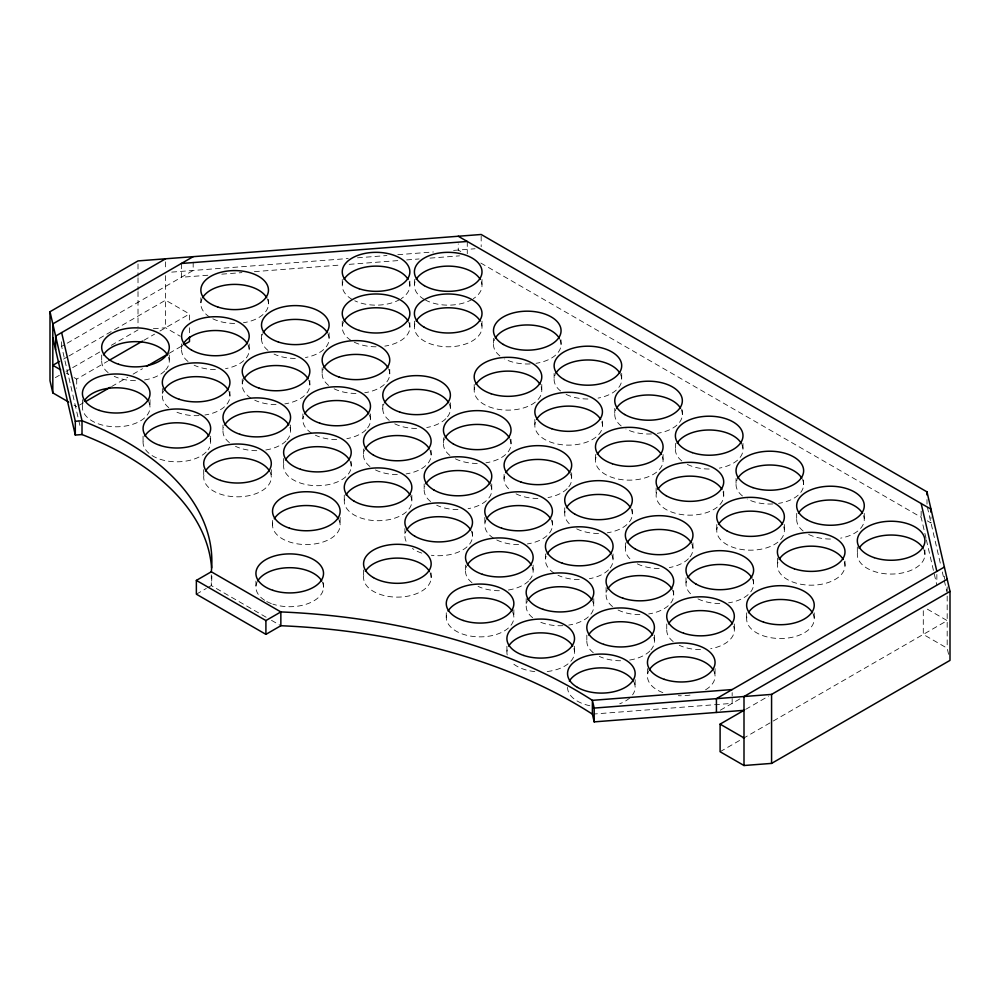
<?xml version="1.0" encoding="UTF-8"?>
<svg xmlns="http://www.w3.org/2000/svg" width="1000" height="1000" viewBox="0 0 1000 1000"><rect width="100%" height="100%" fill="white"/><g stroke="black" fill="none" stroke-linecap="round" stroke-linejoin="round"><path stroke-width="0.75" stroke-dasharray="5 3.75" d="M79.912 425.425L61.638 346.4L193.175 270.462L193.175 261.262M63.55 359.1L67.588 356.775M68.925 356L113.225 330.412M114.575 329.637L165.588 300.188L189.488 313.988L189.488 321.65M55.338 377.638L59.337 375.325M66 371.475L71.338 368.4M72.675 367.625L102.013 350.688M111.337 345.3L138.012 329.9M74.05 377.562L76.712 379.1L107.587 361.262M143.837 340.337L154.588 334.137M159.95 331.037L189.488 313.988M79.4 405.138L83.425 402.812M111.625 386.538L127.725 377.238M133.1 374.137L142.5 368.713M169.35 353.2L182.775 345.45M196.363 594.188L206.312 588.45M207.562 587.725L211.3 585.575A293.25 169.312 0 0 0 211.85 575.288M720.362 710.175L740.238 698.7M745.675 709.362L768.55 696.162M720.1 751.725L741.637 739.287M742.975 738.512L947.188 620.612L924.613 607.587M171.725 272.113L348.188 258.525M357.488 257.812L386.95 255.538M397.8 254.7L433.45 251.95M453.6 250.4L475.062 248.75M207.787 275.25L181.363 277.275L181.363 263.488M221.762 274.163L241.962 272.613M254.4 271.65L341.413 264.95M349.188 264.35L400.462 260.4M406.675 259.925L419.113 258.962M429.988 258.125L459.513 255.85M153.338 328.725L165.588 327.775L180.2 336.213M592.388 714.137L732.163 703.363L732.163 697.237M460.838 251.537L458.25 250.05L458.25 243.912M480.788 263.05L921.162 517.3L926.05 538.425M927.312 520.85L931 522.987L931 516.85M948.587 654.3L947.188 648.213L923.288 634.412L923.288 608.35M66.087 372.962L68.75 374.5M74.05 405.163L76.712 406.688M266.137 617.238L211.3 585.575L211.3 574.837M271.488 620.325L280.85 625.725M927.337 507.113L940.95 566.013M942.312 571.95L946.838 591.5M926.388 539.938L936.85 585.188M947.188 586.888L947.188 591.487M947.188 596.087L947.188 648.213M944.375 576.25L944.375 579.312M936.85 574.462L936.85 582.125M927 499.55L927 504.137M924.912 549.95L924.912 554.55M921.162 511.175L921.162 517.3M864.275 513.4L864.275 519.538M857.325 546.888L857.325 554.55M845 561.075L845 565.675M814.237 612.863L814.237 619M803.637 479.925L803.637 484.525M796.675 513.4L796.675 519.538M784.362 524.538L784.362 530.662M777.4 558.013L777.4 565.675M753.6 579.388L753.6 583.987M746.637 612.863L746.637 619M742.987 443.387L742.987 449.513M736.038 478.387L736.038 484.525M734.325 623.987L734.325 630.125M732.163 692.638L732.163 695.7M723.713 491.05L723.713 495.65M716.762 524.538L716.762 530.662M715.062 668.587L715.062 676.263M692.95 542.85L692.95 548.975M686 577.85L686 583.987M682.35 409.9L682.35 414.5M675.4 443.387L675.4 449.513M673.688 590.513L673.688 595.112M666.737 623.987L666.737 630.125M663.075 454.513L663.075 460.637M656.125 487.987L656.125 495.65M654.412 635.112L654.412 641.25M647.463 668.587L647.463 676.263M635.15 679.712L635.15 687.387M632.312 509.363L632.312 513.962M625.363 542.85L625.363 548.975M621.712 373.363L621.712 379.487M614.75 408.375L614.75 414.5M613.05 553.962L613.05 560.1M606.087 587.45L606.087 595.112M602.438 421.025L602.438 425.625M595.475 454.513L595.475 460.637M593.775 598.575L593.775 606.237M586.825 635.112L586.825 641.25M574.513 646.237L574.513 652.375M571.675 472.825L571.675 478.95M564.712 507.837L564.712 513.962M561.062 339.888L561.062 344.475M554.113 373.363L554.113 379.487M552.4 520.487L552.4 525.087M545.45 553.962L545.45 560.1M541.788 384.487L541.788 390.625M534.837 419.5L534.837 425.625M533.138 565.087L533.138 571.225M526.188 598.575L526.188 606.237M513.862 609.7L513.862 617.362M511.025 439.35L511.025 443.938M506.912 646.237L506.912 652.375M504.075 474.35L504.075 478.95M493.475 338.35L493.475 344.475M491.763 483.95L491.763 490.075M484.812 517.425L484.812 525.087M482 279.5L482 285.637M482 321.163L482 327.287M481.175 236.012L481.175 246.75M474.2 384.487L474.2 390.625M472.488 531.613L472.488 536.213M467.275 241.462L467.275 253.725M465.538 565.087L465.538 571.225M450.387 402.8L450.387 408.938M446.275 612.762L446.275 617.362M443.438 437.812L443.438 443.938M431.125 450.462L431.125 455.062M431.163 573.013L431.163 577.612M424.162 483.95L424.162 490.075M414.412 279.5L414.412 285.637M414.412 321.163L414.412 327.287M411.85 495.075L411.85 501.2M409.862 281.038L409.862 285.637M409.862 322.688L409.862 327.287M404.9 528.55L404.9 536.213M389.75 369.325L389.75 373.925M382.788 404.338L382.788 408.938M370.475 413.925L370.475 420.05M363.525 448.938L363.525 455.062M363.575 569.95L363.575 577.612M351.213 461.587L351.213 466.188M344.263 495.075L344.263 501.2M342.262 279.5L342.262 285.637M342.262 321.163L342.262 327.287M340.138 517.388L340.138 525.05M329.1 332.775L329.1 338.913M323.525 582.612L323.525 587.212M322.15 367.788L322.15 373.925M309.837 380.45L309.837 385.05M302.887 413.925L302.887 420.05M290.562 425.05L290.562 431.175M283.612 458.525L283.612 466.188M272.538 520.45L272.538 525.05M271.3 469.65L271.3 477.312M268.463 299.3L268.463 303.9M261.512 334.312L261.512 338.913M255.925 581.075L255.925 587.212M249.2 343.9L249.2 350.037M242.237 378.913L242.237 385.05M229.925 391.575L229.925 396.175M222.975 425.05L222.975 431.175M210.662 436.175L210.662 442.3M203.7 469.65L203.7 477.312M200.863 297.762L200.863 303.9M189.488 327.775L189.488 335.45M181.6 343.9L181.6 350.037M169.288 355.025L169.288 361.163M165.588 261.863L165.588 269.525M165.588 275.65L165.588 327.775M162.338 388.5L162.338 396.175M150.013 399.625L150.013 407.287M143.062 436.175L143.062 442.3M138.012 263.988L138.012 276.25M138.012 277.775L138.012 290.05M138.012 291.575L138.012 326.838M101.688 355.025L101.688 361.163M82.425 399.625L82.425 407.287M76.712 379.1L76.712 388.288M61.638 341.8L61.638 346.4M429.963 450.012A33.8 19.512 0 0 1 406.075 473.913M397.325 474.575A33.8 19.512 0 0 1 373.425 468.862M369.975 466.538A33.8 19.512 0 0 1 364.675 450.012M551.25 520.037A33.8 19.512 0 0 1 527.35 543.938M518.6 544.6A33.8 19.512 0 0 1 494.712 538.888M493.5 538.15A33.8 19.512 0 0 1 485.962 520.037M267.312 298.85A33.8 19.512 0 0 1 243.412 322.75M234.662 323.413A33.8 19.512 0 0 1 210.763 317.7M209.55 316.962A33.8 19.512 0 0 1 202.025 298.85M512.712 612.312A33.8 19.512 0 0 1 509.338 627.112M508.425 627.987A33.8 19.512 0 0 1 466.325 635.188A33.8 19.512 0 0 1 447.425 612.312M210.012 438.488A33.8 19.512 0 0 1 208.088 449.775M206.125 452.062A33.8 19.512 0 0 1 164.95 460.562A33.8 19.512 0 0 1 143.713 438.488M148.863 402.238A33.8 19.512 0 0 1 116.225 426.8A33.8 19.512 0 0 1 83.575 402.238M733.675 626.312A33.8 19.512 0 0 1 710.688 648.737M700.525 649.638A33.8 19.512 0 0 1 679.262 645.288M673.188 641.587A33.8 19.512 0 0 1 667.387 626.312M270.15 472.262A33.8 19.512 0 0 1 237.5 496.825A33.8 19.512 0 0 1 204.862 472.262M573.862 648.562A33.8 19.512 0 0 1 546.587 671.587M534.837 671.587A33.8 19.512 0 0 1 511.438 662.125M507.2 654.912A33.8 19.512 0 0 1 507.562 648.562M248.038 344.988A33.8 19.512 0 0 1 244.662 359.787M243.75 360.662A33.8 19.512 0 0 1 225.55 368.65M215.4 369.55A33.8 19.512 0 0 1 194.125 365.2M188.05 361.5A33.8 19.512 0 0 1 182.75 344.988M490.613 485.025A33.8 19.512 0 0 1 468.113 508.688M457.962 509.588A33.8 19.512 0 0 1 436.688 505.238M430.613 501.55A33.8 19.512 0 0 1 424.812 486.262M672.537 590.062A33.8 19.512 0 0 1 648.637 613.962M639.888 614.625A33.8 19.512 0 0 1 615.988 608.913M612.537 606.575A33.8 19.512 0 0 1 607.238 590.062M369.325 415A33.8 19.512 0 0 1 366.987 428.688M365.95 429.812A33.8 19.512 0 0 1 346.838 438.663M336.675 439.575A33.8 19.512 0 0 1 315.413 435.213M311.575 433.113A33.8 19.512 0 0 1 303.538 416.25M308.688 380A33.8 19.512 0 0 1 284.788 403.888M276.038 404.562A33.8 19.512 0 0 1 254.762 400.213M250.925 398.1A33.8 19.512 0 0 1 243.388 380M691.8 543.925A33.8 19.512 0 0 1 689.463 557.612M688.425 558.737A33.8 19.512 0 0 1 669.312 567.587M659.163 568.488A33.8 19.512 0 0 1 636.538 563.475M629.888 558.737A33.8 19.512 0 0 1 626.512 543.925M532.487 567.413A33.8 19.512 0 0 1 529.65 579.862M528.612 580.975A33.8 19.512 0 0 1 508.088 590.075M499.338 590.737A33.8 19.512 0 0 1 478.062 586.388M471.987 582.688A33.8 19.512 0 0 1 466.688 566.175M327.95 333.862A33.8 19.512 0 0 1 325.613 347.55M323.663 349.538A33.8 19.512 0 0 1 305.462 357.525M295.312 358.425A33.8 19.512 0 0 1 274.037 354.075M267.962 350.375A33.8 19.512 0 0 1 262.663 333.862M752.45 578.938A33.8 19.512 0 0 1 728.55 602.837M719.8 603.5A33.8 19.512 0 0 1 697.175 598.488M690.525 593.75A33.8 19.512 0 0 1 687.15 578.938M509.875 438.888A33.8 19.512 0 0 1 485.975 462.788M477.238 463.45A33.8 19.512 0 0 1 454.613 458.438M449.888 455.412A33.8 19.512 0 0 1 444.588 438.888M410.7 496.15A33.8 19.512 0 0 1 379.15 520.7A33.8 19.512 0 0 1 344.913 497.388M570.525 473.9A33.8 19.512 0 0 1 568.175 487.587M567.137 488.713A33.8 19.512 0 0 1 548.025 497.562M537.875 498.462A33.8 19.512 0 0 1 515.25 493.45M508.6 488.713A33.8 19.512 0 0 1 505.225 473.9M813.088 613.95A33.8 19.512 0 0 1 781.538 638.5A33.8 19.512 0 0 1 747.3 615.188M471.337 531.163A33.8 19.512 0 0 1 467.962 545.975M467.05 546.838A33.8 19.512 0 0 1 431.375 555.262M421.8 553.112A33.8 19.512 0 0 1 412.438 548.5M406.05 541.263A33.8 19.512 0 0 1 406.05 531.163M168.637 357.35A33.8 19.512 0 0 1 165.8 369.787M164.762 370.913A33.8 19.512 0 0 1 144.238 380M135.488 380.675A33.8 19.512 0 0 1 114.213 376.325M108.138 372.625A33.8 19.512 0 0 1 102.338 357.35M592.625 601.188A33.8 19.512 0 0 1 568.725 625.087M562.913 625.675A33.8 19.512 0 0 1 538.713 621.4M532.638 617.7A33.8 19.512 0 0 1 527.337 601.188M228.775 391.125A33.8 19.512 0 0 1 204.875 415.012M199.062 415.613A33.8 19.512 0 0 1 174.862 411.337M168.787 407.638A33.8 19.512 0 0 1 163.487 391.125M653.763 637.438A33.8 19.512 0 0 1 650.925 649.887M649.887 651A33.8 19.512 0 0 1 629.362 660.1M620.625 660.763A33.8 19.512 0 0 1 599.35 656.413M593.275 652.712A33.8 19.512 0 0 1 587.475 637.438M611.888 555.05A33.8 19.512 0 0 1 609.55 568.737M608.513 569.862A33.8 19.512 0 0 1 589.4 578.713M579.25 579.612A33.8 19.512 0 0 1 557.975 575.262M554.138 573.162A33.8 19.512 0 0 1 546.1 556.287M430.012 572.562A33.8 19.512 0 0 1 397.375 597.125A33.8 19.512 0 0 1 364.725 572.562M631.163 508.913A33.8 19.512 0 0 1 607.263 532.812M598.513 533.475A33.8 19.512 0 0 1 574.612 527.762M569.25 523.725A33.8 19.512 0 0 1 565.875 508.913M634 682.337A33.8 19.512 0 0 1 632.575 694.85M629.7 698A33.8 19.512 0 0 1 619.75 703.75M589.8 705.725A33.8 19.512 0 0 1 567.55 687.387M322.375 582.163A33.8 19.512 0 0 1 310.3 602.688A33.8 19.512 0 0 1 272.825 604.113M271.325 603.575A33.8 19.512 0 0 1 265.825 601.013M264.613 600.275A33.8 19.512 0 0 1 257.087 582.163M844.35 561.862A33.8 19.512 0 0 1 811.2 585.188A33.8 19.512 0 0 1 778.062 561.862M783.713 526.85A33.8 19.512 0 0 1 750.562 550.175A33.8 19.512 0 0 1 717.412 526.85M723.062 491.838A33.8 19.512 0 0 1 689.925 515.163A33.8 19.512 0 0 1 656.775 491.838M662.425 456.825A33.8 19.512 0 0 1 629.275 480.15A33.8 19.512 0 0 1 596.138 456.825M601.788 421.812A33.8 19.512 0 0 1 568.638 445.138A33.8 19.512 0 0 1 535.487 421.812M541.138 386.812A33.8 19.512 0 0 1 508 410.138A33.8 19.512 0 0 1 474.85 386.812M923.763 549.5A33.8 19.512 0 0 1 891.112 574.062A33.8 19.512 0 0 1 858.475 549.5M863.625 515.725A33.8 19.512 0 0 1 840.625 538.15M830.475 539.05A33.8 19.512 0 0 1 807.85 534.038M803.138 531A33.8 19.512 0 0 1 797.325 515.725M802.475 479.475A33.8 19.512 0 0 1 778.587 503.375M772.775 503.963A33.8 19.512 0 0 1 747.212 499.025M742.487 495.988A33.8 19.512 0 0 1 737.188 479.475M741.838 444.462A33.8 19.512 0 0 1 719.35 468.125M709.188 469.025A33.8 19.512 0 0 1 686.575 464.012M681.85 460.975A33.8 19.512 0 0 1 676.05 445.7M681.2 409.45A33.8 19.512 0 0 1 657.3 433.35M651.488 433.938A33.8 19.512 0 0 1 625.925 429M621.213 425.975A33.8 19.512 0 0 1 615.913 409.45M620.55 374.438A33.8 19.512 0 0 1 598.062 398.1M587.913 399A33.8 19.512 0 0 1 565.288 393.988M560.562 390.962A33.8 19.512 0 0 1 555.262 374.438M559.913 339.425A33.8 19.512 0 0 1 536.013 363.325M530.212 363.925A33.8 19.512 0 0 1 504.65 358.975M499.925 355.95A33.8 19.512 0 0 1 494.625 339.425M481.35 323.475A33.8 19.512 0 0 1 448.212 346.8A33.8 19.512 0 0 1 415.062 323.475M409.212 281.825A33.8 19.512 0 0 1 401.175 298.7M399.963 299.438A33.8 19.512 0 0 1 354.787 300.8M352.163 299.438A33.8 19.512 0 0 1 342.925 281.825M408.713 322.238A33.8 19.512 0 0 1 384.812 346.138M376.062 346.8A33.8 19.512 0 0 1 352.163 341.087M350.95 340.35A33.8 19.512 0 0 1 343.425 322.238M481.35 281.825A33.8 19.512 0 0 1 473.312 298.7M472.1 299.438A33.8 19.512 0 0 1 425.588 300.138M424.312 299.438A33.8 19.512 0 0 1 415.062 281.825M338.988 520A33.8 19.512 0 0 1 306.337 544.562A33.8 19.512 0 0 1 273.688 520M350.062 461.138A33.8 19.512 0 0 1 317.413 485.7A33.8 19.512 0 0 1 284.762 461.138M289.913 427.362A33.8 19.512 0 0 1 287.075 439.812M286.038 440.938A33.8 19.512 0 0 1 265.512 450.025M256.775 450.688A33.8 19.512 0 0 1 235.5 446.337M229.425 442.65A33.8 19.512 0 0 1 223.625 427.362M713.913 671.213A33.8 19.512 0 0 1 705.163 690.05M690.013 695.1A33.8 19.512 0 0 1 678.325 695.7M662.862 692.625A33.8 19.512 0 0 1 648.612 671.213M449.237 403.888A33.8 19.512 0 0 1 446.9 417.562M445.863 418.688A33.8 19.512 0 0 1 426.75 427.537M416.587 428.45A33.8 19.512 0 0 1 393.963 423.425M389.25 420.4A33.8 19.512 0 0 1 383.95 403.888M388.6 368.875A33.8 19.512 0 0 1 364.7 392.762M355.95 393.438A33.8 19.512 0 0 1 333.325 388.413M328.6 385.387A33.8 19.512 0 0 1 323.3 368.875"/><path stroke-width="1.5" d="M68.75 402.088L52.812 392.887L50 380.725L50 311.725L138.012 260.912L481.175 234.488L927 491.875L950 591.4L950 660.387L771.575 763.4L744 765.512L720.1 751.725L720.1 724.125L744.325 710.138M165.588 258.788L52.812 323.9L52.812 392.887M193.175 256.663L55.625 336.075L55.625 349.875M59.525 361.425L52.812 365.3L60.775 369.9M108.938 360.487L142.5 341.112M86.112 401.262L110.275 387.312M146.525 366.388L168.012 353.975M184.125 344.675L189.488 341.575L189.488 336.975M744 710.325L594.188 721.875L592.388 714.137A462.6 267.075 0 0 0 280.85 625.725L265.912 634.35L196.363 594.188L196.363 580.4L211.3 571.775L280.85 611.925A462.6 267.075 0 0 1 592.388 700.337L732.163 689.562M196.363 580.4L265.912 620.55L280.85 611.925L280.85 625.725M944.375 567.05L716.425 698.65L716.425 712.45M947.188 579.225L744 696.525L744 765.512M592.388 714.137L592.388 700.337L594.188 708.075L771.575 694.4L950 591.4M181.363 263.488L467.275 241.462M50 311.725L75.312 421.262L82.013 420.75A293.25 169.312 0 0 1 211.3 571.775M52.812 337.7L75.312 435.062L82.013 434.55A293.25 169.312 0 0 1 211.588 567.95M458.25 236.25L931 509.188L931 512.25M720.1 724.125L744 737.925M921.162 503.512L936.85 571.388M61.638 332.6L82.013 420.75L82.013 434.55M927 491.875L927 494.95M771.575 694.4L771.575 763.4M594.188 708.075L594.188 721.875M265.912 620.55L265.912 634.35M75.312 421.262L75.312 435.062M486.6 518.825A33.8 19.512 0 0 1 518.6 505.575A33.8 19.512 0 0 1 550.612 518.825M183.388 343.762A33.8 19.512 0 0 1 215.4 330.525A33.8 19.512 0 0 1 247.4 343.762M244.037 378.775A33.8 19.512 0 0 1 276.038 365.538A33.8 19.512 0 0 1 308.05 378.775M202.662 297.638A33.8 19.512 0 0 1 234.662 284.387A33.8 19.512 0 0 1 266.675 297.638M144.85 436.037A33.8 19.512 0 0 1 176.863 422.788A33.8 19.512 0 0 1 208.863 436.037M668.525 623.85A33.8 19.512 0 0 1 700.525 610.612A33.8 19.512 0 0 1 732.537 623.85M84.213 401.025A33.8 19.512 0 0 1 116.225 387.775A33.8 19.512 0 0 1 148.225 401.025M508.7 646.1A33.8 19.512 0 0 1 540.712 632.863A33.8 19.512 0 0 1 572.712 646.1M205.5 471.05A33.8 19.512 0 0 1 237.5 457.8A33.8 19.512 0 0 1 269.513 471.05M103.488 354.888A33.8 19.512 0 0 1 135.488 341.65A33.8 19.512 0 0 1 167.5 354.888M304.675 413.787A33.8 19.512 0 0 1 336.675 400.538A33.8 19.512 0 0 1 368.688 413.787M425.962 483.812A33.8 19.512 0 0 1 457.962 470.562A33.8 19.512 0 0 1 489.975 483.812M263.3 332.638A33.8 19.512 0 0 1 295.312 319.4A33.8 19.512 0 0 1 327.312 332.638M346.05 494.938A33.8 19.512 0 0 1 378.05 481.688A33.8 19.512 0 0 1 410.062 494.938M627.15 542.712A33.8 19.512 0 0 1 659.163 529.462A33.8 19.512 0 0 1 691.162 542.712M467.325 564.963A33.8 19.512 0 0 1 499.338 551.712A33.8 19.512 0 0 1 531.35 564.963M687.788 577.725A33.8 19.512 0 0 1 719.8 564.475A33.8 19.512 0 0 1 751.8 577.725M445.225 437.675A33.8 19.512 0 0 1 477.238 424.425A33.8 19.512 0 0 1 509.237 437.675M505.863 472.688A33.8 19.512 0 0 1 537.875 459.438A33.8 19.512 0 0 1 569.875 472.688M748.438 612.737A33.8 19.512 0 0 1 780.438 599.487A33.8 19.512 0 0 1 812.45 612.737M406.688 529.95A33.8 19.512 0 0 1 438.7 516.7A33.8 19.512 0 0 1 470.7 529.95M164.125 389.9A33.8 19.512 0 0 1 196.125 376.662A33.8 19.512 0 0 1 228.137 389.9M527.975 599.975A33.8 19.512 0 0 1 559.975 586.725A33.8 19.512 0 0 1 591.987 599.975M588.612 634.975A33.8 19.512 0 0 1 620.625 621.737A33.8 19.512 0 0 1 652.625 634.975M365.312 448.8A33.8 19.512 0 0 1 397.325 435.55A33.8 19.512 0 0 1 429.325 448.8M547.238 553.837A33.8 19.512 0 0 1 579.25 540.588A33.8 19.512 0 0 1 611.25 553.837M607.888 588.85A33.8 19.512 0 0 1 639.888 575.6A33.8 19.512 0 0 1 671.9 588.85M569.35 681.112A33.8 19.512 0 0 1 601.35 667.875A33.8 19.512 0 0 1 633.362 681.112M448.062 611.087A33.8 19.512 0 0 1 480.075 597.85A33.8 19.512 0 0 1 512.075 611.087M365.363 571.337A33.8 19.512 0 0 1 397.375 558.1A33.8 19.512 0 0 1 429.375 571.337M257.725 580.938A33.8 19.512 0 0 1 289.725 567.7A33.8 19.512 0 0 1 321.737 580.938M779.2 559.412A33.8 19.512 0 0 1 811.2 546.163A33.8 19.512 0 0 1 843.213 559.412M718.55 524.4A33.8 19.512 0 0 1 750.562 511.15A33.8 19.512 0 0 1 782.562 524.4M657.913 489.387A33.8 19.512 0 0 1 689.925 476.138A33.8 19.512 0 0 1 721.925 489.387M597.275 454.375A33.8 19.512 0 0 1 629.275 441.125A33.8 19.512 0 0 1 661.287 454.375M536.625 419.363A33.8 19.512 0 0 1 568.638 406.112A33.8 19.512 0 0 1 600.638 419.363M475.988 384.35A33.8 19.512 0 0 1 508 371.112A33.8 19.512 0 0 1 540 384.35M859.112 548.275A33.8 19.512 0 0 1 891.112 535.037A33.8 19.512 0 0 1 923.125 548.275M798.475 513.275A33.8 19.512 0 0 1 830.475 500.025A33.8 19.512 0 0 1 862.487 513.275M737.825 478.263A33.8 19.512 0 0 1 769.837 465.012A33.8 19.512 0 0 1 801.838 478.263M677.188 443.25A33.8 19.512 0 0 1 709.188 430A33.8 19.512 0 0 1 741.2 443.25M616.55 408.237A33.8 19.512 0 0 1 648.55 394.988A33.8 19.512 0 0 1 680.562 408.237M555.9 373.225A33.8 19.512 0 0 1 587.913 359.975A33.8 19.512 0 0 1 619.913 373.225M495.262 338.212A33.8 19.512 0 0 1 527.263 324.963A33.8 19.512 0 0 1 559.275 338.212M416.2 321.025A33.8 19.512 0 0 1 448.212 307.775A33.8 19.512 0 0 1 480.213 321.025M344.062 279.375A33.8 19.512 0 0 1 376.062 266.125A33.8 19.512 0 0 1 408.075 279.375M344.062 321.025A33.8 19.512 0 0 1 376.062 307.775A33.8 19.512 0 0 1 408.075 321.025M416.2 279.375A33.8 19.512 0 0 1 448.212 266.125A33.8 19.512 0 0 1 480.213 279.375M274.325 518.787A33.8 19.512 0 0 1 306.337 505.538A33.8 19.512 0 0 1 338.338 518.787M285.413 459.925A33.8 19.512 0 0 1 317.413 446.675A33.8 19.512 0 0 1 349.425 459.925M224.762 424.913A33.8 19.512 0 0 1 256.775 411.662A33.8 19.512 0 0 1 288.775 424.913M649.25 669.987A33.8 19.512 0 0 1 681.263 656.75A33.8 19.512 0 0 1 713.275 669.987M566.512 507.7A33.8 19.512 0 0 1 598.513 494.45A33.8 19.512 0 0 1 630.525 507.7M384.588 402.663A33.8 19.512 0 0 1 416.587 389.425A33.8 19.512 0 0 1 448.6 402.663M323.938 367.65A33.8 19.512 0 0 1 355.95 354.412A33.8 19.512 0 0 1 387.95 367.65M217.763 307A33.8 19.512 0 0 0 268.463 290.1A33.8 19.512 0 0 0 217.763 273.2A33.8 19.512 0 0 0 217.763 307M278.412 342.013A33.8 19.512 0 0 0 329.1 325.112A33.8 19.512 0 0 0 278.412 308.212A33.8 19.512 0 0 0 278.412 342.013M339.05 377.025A33.8 19.512 0 0 0 389.75 360.125A33.8 19.512 0 0 0 339.05 343.225A33.8 19.512 0 0 0 339.05 377.025M399.688 412.038A33.8 19.512 0 0 0 450.387 395.138A33.8 19.512 0 0 0 399.688 378.237A33.8 19.512 0 0 0 399.688 412.038M453.338 443.938A33.8 19.512 0 0 0 509.875 435.2A33.8 19.512 0 0 0 468.488 411.3A33.8 19.512 0 0 0 453.338 443.938M520.975 482.05A33.8 19.512 0 0 0 571.675 465.163A33.8 19.512 0 0 0 520.975 448.263A33.8 19.512 0 0 0 520.975 482.05M574.612 513.962A33.8 19.512 0 0 0 631.163 505.213A33.8 19.512 0 0 0 589.763 481.325A33.8 19.512 0 0 0 574.612 513.962M635.262 548.975A33.8 19.512 0 0 0 691.8 540.225A33.8 19.512 0 0 0 650.413 516.325A33.8 19.512 0 0 0 635.262 548.975M695.9 583.987A33.8 19.512 0 0 0 752.45 575.237A33.8 19.512 0 0 0 711.05 551.337A33.8 19.512 0 0 0 695.9 583.987M763.538 622.1A33.8 19.512 0 0 0 814.237 605.2A33.8 19.512 0 0 0 763.538 588.3A33.8 19.512 0 0 0 763.538 622.1M414.8 536.213A33.8 19.512 0 0 0 471.337 527.463A33.8 19.512 0 0 0 429.95 503.562A33.8 19.512 0 0 0 414.8 536.213M354.162 501.2A33.8 19.512 0 0 0 410.7 492.45A33.8 19.512 0 0 0 369.312 468.562A33.8 19.512 0 0 0 354.162 501.2M603.725 644.35A33.8 19.512 0 0 0 654.412 627.45A33.8 19.512 0 0 0 603.725 610.55A33.8 19.512 0 0 0 603.725 644.35M179.225 399.275A33.8 19.512 0 0 0 229.925 382.375A33.8 19.512 0 0 0 179.225 365.475A33.8 19.512 0 0 0 179.225 399.275M482.438 574.325A33.8 19.512 0 0 0 533.138 557.425A33.8 19.512 0 0 0 482.438 540.525A33.8 19.512 0 0 0 482.438 574.325M664.362 679.362A33.8 19.512 0 0 0 715.062 662.463A33.8 19.512 0 0 0 664.362 645.562A33.8 19.512 0 0 0 664.362 679.362M543.075 609.338A33.8 19.512 0 0 0 593.775 592.438A33.8 19.512 0 0 0 543.075 575.538A33.8 19.512 0 0 0 543.075 609.338M118.588 364.263A33.8 19.512 0 0 0 169.288 347.362A33.8 19.512 0 0 0 118.588 330.462A33.8 19.512 0 0 0 118.588 364.263M239.875 434.275A33.8 19.512 0 0 0 290.562 417.388A33.8 19.512 0 0 0 239.875 400.487A33.8 19.512 0 0 0 239.875 434.275M300.512 469.288A33.8 19.512 0 0 0 351.213 452.4A33.8 19.512 0 0 0 300.512 435.5A33.8 19.512 0 0 0 300.512 469.288M191.5 350.037A33.8 19.512 0 0 0 248.038 341.287A33.8 19.512 0 0 0 206.65 317.387A33.8 19.512 0 0 0 191.5 350.037M259.137 388.15A33.8 19.512 0 0 0 309.837 371.25A33.8 19.512 0 0 0 259.137 354.35A33.8 19.512 0 0 0 259.137 388.15M319.788 423.162A33.8 19.512 0 0 0 370.475 406.262A33.8 19.512 0 0 0 319.788 389.363A33.8 19.512 0 0 0 319.788 423.162M373.425 455.062A33.8 19.512 0 0 0 429.963 446.325A33.8 19.512 0 0 0 388.575 422.425A33.8 19.512 0 0 0 373.425 455.062M434.062 490.075A33.8 19.512 0 0 0 490.613 481.325A33.8 19.512 0 0 0 449.212 457.438A33.8 19.512 0 0 0 434.062 490.075M501.712 528.188A33.8 19.512 0 0 0 552.4 511.287A33.8 19.512 0 0 0 501.712 494.387A33.8 19.512 0 0 0 501.712 528.188M562.35 563.2A33.8 19.512 0 0 0 613.05 546.3A33.8 19.512 0 0 0 562.35 529.4A33.8 19.512 0 0 0 562.35 563.2M622.987 598.212A33.8 19.512 0 0 0 673.688 581.312A33.8 19.512 0 0 0 622.987 564.412A33.8 19.512 0 0 0 622.987 598.212M683.637 633.225A33.8 19.512 0 0 0 734.325 616.325A33.8 19.512 0 0 0 683.637 599.425A33.8 19.512 0 0 0 683.637 633.225M463.175 620.462A33.8 19.512 0 0 0 513.862 603.562A33.8 19.512 0 0 0 463.175 586.663A33.8 19.512 0 0 0 463.175 620.462M577.45 687.387A33.8 19.512 0 0 0 634 678.637A33.8 19.512 0 0 0 592.6 654.737A33.8 19.512 0 0 0 577.45 687.387M159.963 445.4A33.8 19.512 0 0 0 210.662 428.512A33.8 19.512 0 0 0 159.963 411.613A33.8 19.512 0 0 0 159.963 445.4M99.325 410.4A33.8 19.512 0 0 0 150.013 393.5A33.8 19.512 0 0 0 99.325 376.6A33.8 19.512 0 0 0 99.325 410.4M523.812 655.475A33.8 19.512 0 0 0 574.513 638.575A33.8 19.512 0 0 0 523.812 621.675A33.8 19.512 0 0 0 523.812 655.475M220.6 480.412A33.8 19.512 0 0 0 271.3 463.512A33.8 19.512 0 0 0 220.6 446.625A33.8 19.512 0 0 0 220.6 480.412M289.438 528.15A33.8 19.512 0 0 0 340.138 511.25A33.8 19.512 0 0 0 289.438 494.35A33.8 19.512 0 0 0 289.438 528.15M373.475 577.612A33.8 19.512 0 0 0 430.012 568.862A33.8 19.512 0 0 0 388.625 544.963A33.8 19.512 0 0 0 373.475 577.612M272.825 590.312A33.8 19.512 0 0 0 323.525 573.413A33.8 19.512 0 0 0 272.825 556.512A33.8 19.512 0 0 0 272.825 590.312M424.312 285.637A33.8 19.512 0 0 0 480.85 276.887A33.8 19.512 0 0 0 439.462 252.987A33.8 19.512 0 0 0 424.312 285.637M359.162 330.387A33.8 19.512 0 0 0 409.862 313.488A33.8 19.512 0 0 0 359.162 296.588A33.8 19.512 0 0 0 359.162 330.387M359.162 288.738A33.8 19.512 0 0 0 409.862 271.837A33.8 19.512 0 0 0 359.162 254.938A33.8 19.512 0 0 0 359.162 288.738M424.312 327.287A33.8 19.512 0 0 0 480.85 318.538A33.8 19.512 0 0 0 439.462 294.637A33.8 19.512 0 0 0 424.312 327.287M503.375 344.475A33.8 19.512 0 0 0 559.913 335.737A33.8 19.512 0 0 0 518.525 311.837A33.8 19.512 0 0 0 503.375 344.475M564.012 379.487A33.8 19.512 0 0 0 620.55 370.75A33.8 19.512 0 0 0 579.163 346.85A33.8 19.512 0 0 0 564.012 379.487M624.65 414.5A33.8 19.512 0 0 0 681.2 405.75A33.8 19.512 0 0 0 639.8 381.863A33.8 19.512 0 0 0 624.65 414.5M692.3 452.612A33.8 19.512 0 0 0 742.987 435.712A33.8 19.512 0 0 0 692.3 418.812A33.8 19.512 0 0 0 692.3 452.612M752.938 487.625A33.8 19.512 0 0 0 803.637 470.725A33.8 19.512 0 0 0 752.938 453.825A33.8 19.512 0 0 0 752.938 487.625M806.575 519.538A33.8 19.512 0 0 0 863.125 510.788A33.8 19.512 0 0 0 821.725 486.887A33.8 19.512 0 0 0 806.575 519.538M874.225 557.65A33.8 19.512 0 0 0 924.912 540.75A33.8 19.512 0 0 0 874.225 523.85A33.8 19.512 0 0 0 874.225 557.65M491.1 393.725A33.8 19.512 0 0 0 541.788 376.825A33.8 19.512 0 0 0 491.1 359.925A33.8 19.512 0 0 0 491.1 393.725M551.737 428.725A33.8 19.512 0 0 0 602.438 411.838A33.8 19.512 0 0 0 551.737 394.938A33.8 19.512 0 0 0 551.737 428.725M612.375 463.738A33.8 19.512 0 0 0 663.075 446.85A33.8 19.512 0 0 0 612.375 429.95A33.8 19.512 0 0 0 612.375 463.738M666.025 495.65A33.8 19.512 0 0 0 722.562 486.9A33.8 19.512 0 0 0 681.175 463.013A33.8 19.512 0 0 0 666.025 495.65M726.663 530.662A33.8 19.512 0 0 0 783.213 521.912A33.8 19.512 0 0 0 741.812 498.013A33.8 19.512 0 0 0 726.663 530.662M794.3 568.775A33.8 19.512 0 0 0 845 551.875A33.8 19.512 0 0 0 794.3 534.975A33.8 19.512 0 0 0 794.3 568.775"/></g></svg>
